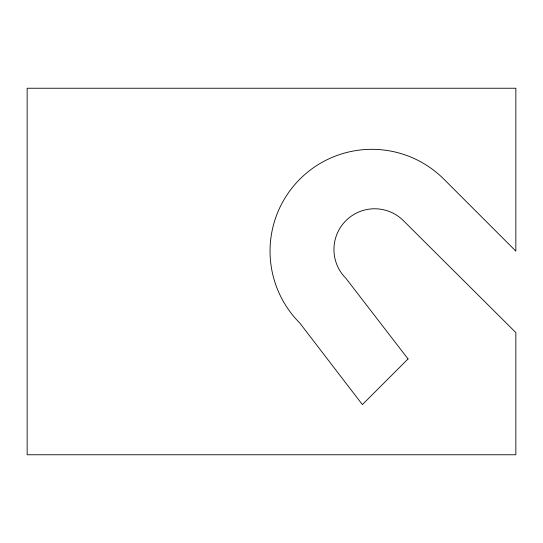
<?xml version="1.0" encoding="UTF-8"?>
<svg xmlns="http://www.w3.org/2000/svg" width="543" height="543" viewBox="0 0 543 543"><rect width="100%" height="100%" fill="white"/><g stroke="black" fill="none" stroke-linecap="round" stroke-linejoin="round"><path stroke-width="0.81" d="M408.051 358.937L362.385 404.603L299.872 323.133A101.812 101.812 0 0 1 299.872 179.142A101.812 101.812 0 0 1 443.855 179.142L515.85 251.137L515.85 88.237L27.15 88.237L27.15 454.762L515.85 454.762L515.85 332.587L403.395 220.634A40.725 40.725 0 0 0 345.803 220.763A40.725 40.725 0 0 0 345.932 278.355L408.051 358.937"/></g></svg>
